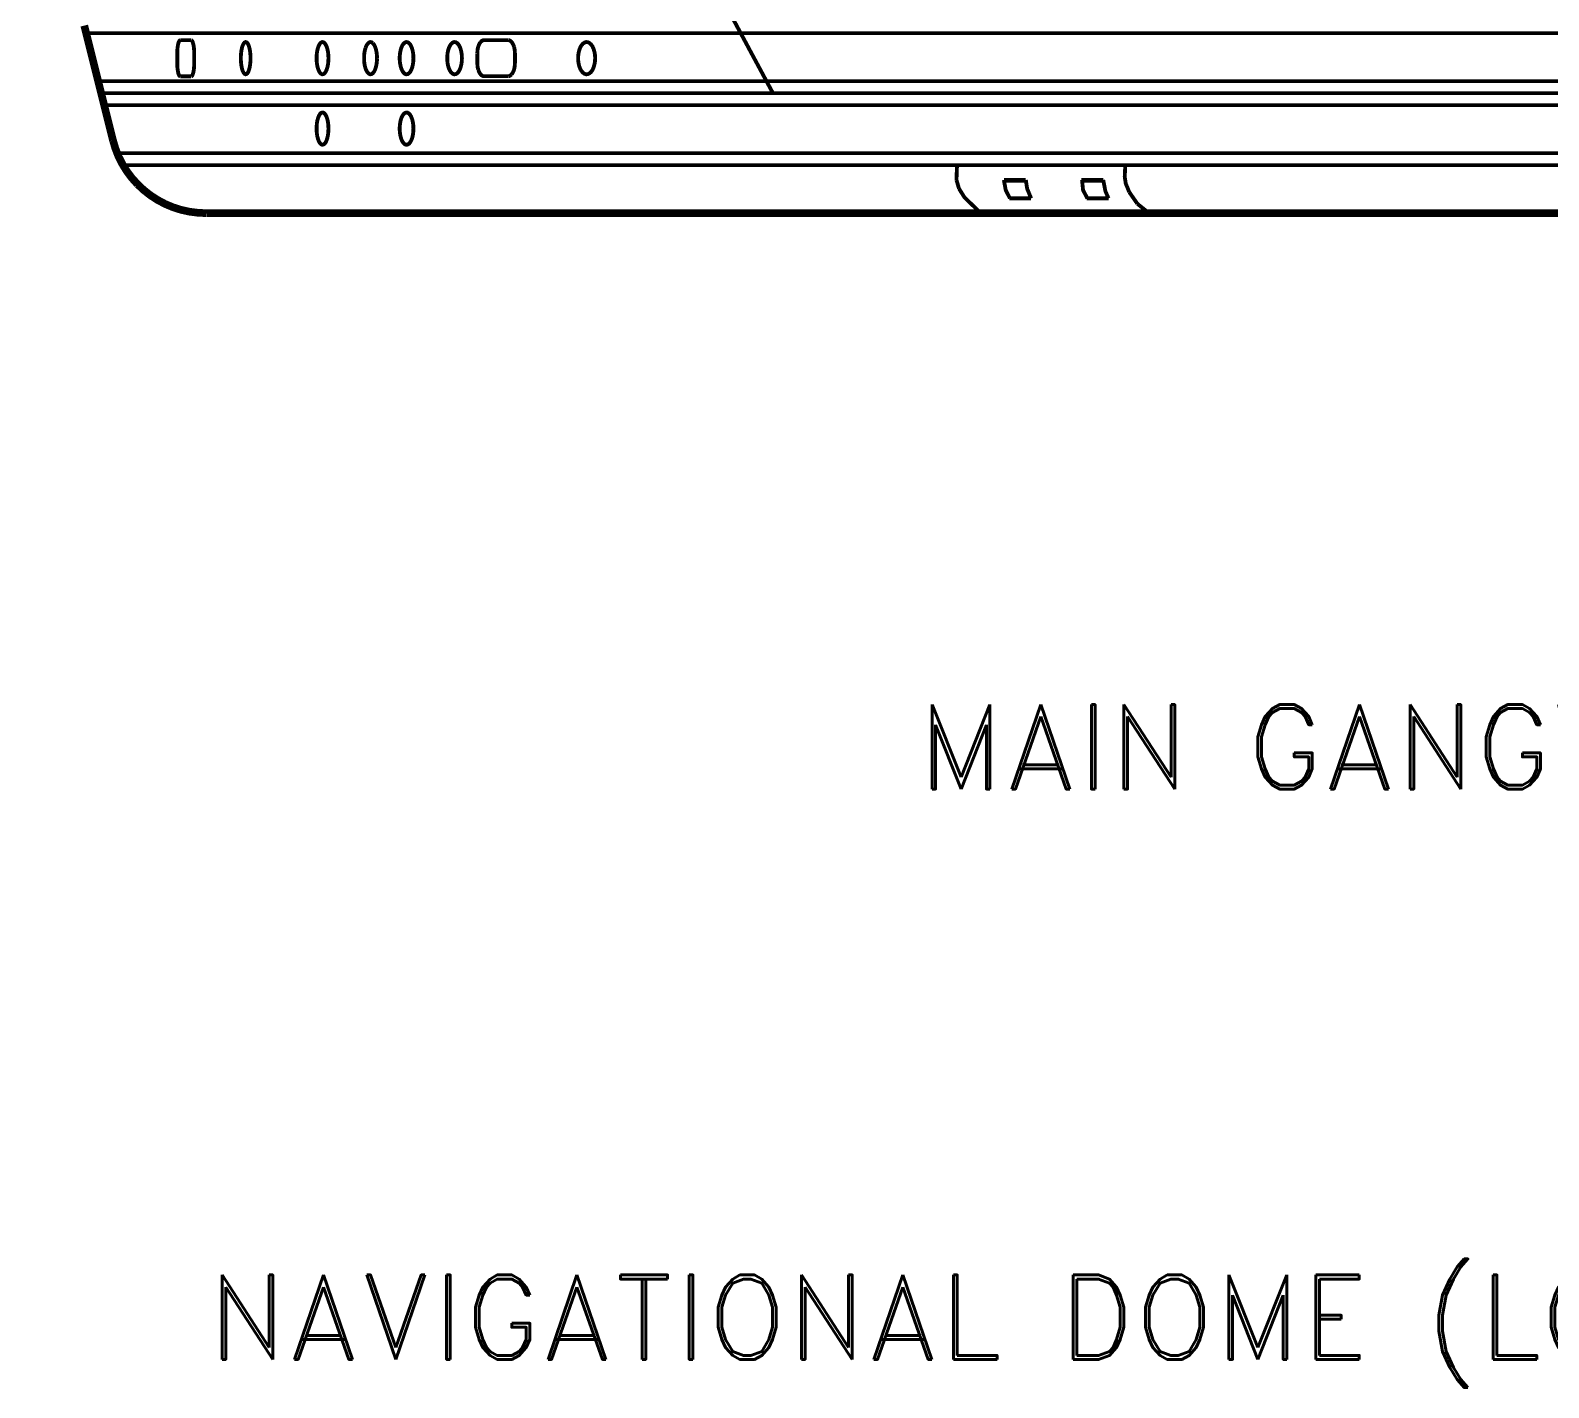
# Model space of a CAD drawing. Extents: x 0.8 to 42.3, y -0.1 to 32.5.
# Drawn here: x 16.246 to 18.782, y 7.001 to 9.267 of the extents above; entities that cross this region are included whole.
import ezdxf

# ---------------------------------------------------------------- set-up
doc = ezdxf.new("R2010")
doc.units = 0
doc.layers.add('SIDE', color=7, linetype='CONTINUOUS')
doc.styles.add('ROMANS', font='ROMAND')

msp = doc.modelspace()

# ---------------------------------------------------------------- linework, layer by layer
at = {"layer": 'SIDE'}
for points, const_width in [([(17.4864, 9.1626), (16.2495, 11.4644)], 0.00641), ([(16.3363, 9.2754), (16.3843, 9.0837)], 0.0128), ([(16.3383, 9.2628), (27.289, 9.2628)], 0.00641), ([(16.4967, 9.251), (16.4958, 9.2507), (16.4949, 9.2497), (16.4941, 9.2481), (16.4934, 9.2459), (16.4928, 9.2432), (16.4923, 9.2401), (16.4919, 9.2367), (16.4916, 9.233), (16.4916, 9.2292), (16.4916, 9.2125)], 0.00641), ([(16.5148, 9.251), (16.4967, 9.251)], 0.00641), ([(16.5199, 9.2292), (16.5198, 9.233), (16.5196, 9.2367), (16.5192, 9.2401), (16.5187, 9.2432), (16.518, 9.2459), (16.5173, 9.2481), (16.5165, 9.2497), (16.5157, 9.2507), (16.5148, 9.251)], 0.00641), ([(16.5199, 9.2125), (16.5199, 9.2292)], 0.00641), ([(16.614, 9.2211), (16.6138, 9.2265), (16.6133, 9.2317), (16.6125, 9.2364), (16.6114, 9.2406), (16.6102, 9.2439), (16.6087, 9.2463), (16.6071, 9.2477), (16.6055, 9.248), (16.6038, 9.2471), (16.6023, 9.2452), (16.6009, 9.2424), (16.5997, 9.2386), (16.5988, 9.2341), (16.5981, 9.2291), (16.5978, 9.2238), (16.5978, 9.2183), (16.5981, 9.213), (16.5988, 9.208), (16.5997, 9.2035), (16.6009, 9.1998), (16.6023, 9.1969), (16.6038, 9.195), (16.6055, 9.1941), (16.6071, 9.1944), (16.6087, 9.1958), (16.6102, 9.1982), (16.6114, 9.2015), (16.6125, 9.2057), (16.6133, 9.2104), (16.6138, 9.2156), (16.614, 9.2211)], 0.00641), ([(16.7441, 9.2211), (16.7439, 9.2265), (16.7433, 9.2317), (16.7423, 9.2364), (16.741, 9.2406), (16.7394, 9.2439), (16.7376, 9.2463), (16.7357, 9.2477), (16.7337, 9.248), (16.7317, 9.2471), (16.7298, 9.2452), (16.7281, 9.2424), (16.7267, 9.2386), (16.7255, 9.2341), (16.7247, 9.2291), (16.7243, 9.2238), (16.7243, 9.2183), (16.7247, 9.213), (16.7255, 9.208), (16.7267, 9.2035), (16.7281, 9.1998), (16.7298, 9.1969), (16.7317, 9.195), (16.7337, 9.1941), (16.7357, 9.1944), (16.7376, 9.1958), (16.7394, 9.1982), (16.741, 9.2015), (16.7423, 9.2057), (16.7433, 9.2104), (16.7439, 9.2156), (16.7441, 9.2211)], 0.00641), ([(16.8061, 9.2386), (16.8049, 9.2341), (16.804, 9.2291), (16.8036, 9.2238), (16.8036, 9.2183), (16.804, 9.213), (16.8049, 9.208), (16.8061, 9.2035), (16.8077, 9.1998), (16.8096, 9.1969), (16.8116, 9.195), (16.8138, 9.1941), (16.816, 9.1944), (16.8181, 9.1958), (16.8201, 9.1982), (16.8218, 9.2015), (16.8232, 9.2057), (16.8243, 9.2104), (16.825, 9.2156), (16.8252, 9.2211)], 0.00641), ([(16.8061, 9.2386), (16.8077, 9.2424), (16.8096, 9.2452), (16.8116, 9.2471), (16.8138, 9.248), (16.816, 9.2477), (16.8181, 9.2463)], 0.00641), ([(16.8181, 9.2463), (16.8201, 9.2439), (16.8218, 9.2406), (16.8232, 9.2364), (16.8243, 9.2317), (16.825, 9.2265), (16.8252, 9.2211)], 0.00641), ([(16.886, 9.2211), (16.8858, 9.2265), (16.8851, 9.2317), (16.884, 9.2364), (16.8824, 9.2406), (16.8806, 9.2439), (16.8785, 9.2463), (16.8763, 9.2477), (16.8739, 9.248), (16.8716, 9.2471), (16.8695, 9.2452), (16.8675, 9.2424), (16.8658, 9.2386), (16.8645, 9.2341), (16.8636, 9.2291), (16.8631, 9.2238), (16.8631, 9.2183), (16.8636, 9.213), (16.8645, 9.208), (16.8658, 9.2035), (16.8675, 9.1998), (16.8695, 9.1969), (16.8716, 9.195), (16.8739, 9.1941), (16.8763, 9.1944), (16.8785, 9.1958), (16.8806, 9.1982), (16.8824, 9.2015), (16.884, 9.2057), (16.8851, 9.2104), (16.8858, 9.2156), (16.886, 9.2211)], 0.00641), ([(16.967, 9.2211), (16.9668, 9.2265), (16.966, 9.2317), (16.9648, 9.2364), (16.9632, 9.2406), (16.9612, 9.2439), (16.959, 9.2463), (16.9566, 9.2477), (16.9541, 9.248), (16.9516, 9.2471), (16.9493, 9.2452), (16.9472, 9.2424), (16.9454, 9.2386), (16.9439, 9.2341), (16.943, 9.2291), (16.9425, 9.2238), (16.9425, 9.2183), (16.943, 9.213), (16.9439, 9.208), (16.9454, 9.2035), (16.9472, 9.1998), (16.9493, 9.1969), (16.9516, 9.195), (16.9541, 9.1941), (16.9566, 9.1944), (16.959, 9.1958), (16.9612, 9.1982), (16.9632, 9.2015), (16.9648, 9.2057), (16.966, 9.2104), (16.9668, 9.2156), (16.967, 9.2211)], 0.00641), ([(16.9984, 9.2483), (16.9968, 9.2461), (16.9954, 9.2434), (16.9943, 9.2403), (16.9934, 9.2369), (16.9929, 9.2332), (16.9928, 9.2294)], 0.00641), ([(16.9928, 9.2127), (16.9928, 9.2294)], 0.00641), ([(16.9984, 9.2483), (17.0002, 9.2499), (17.0021, 9.2509), (17.0041, 9.2512)], 0.00641), ([(17.0442, 9.2512), (17.0041, 9.2512)], 0.00641), ([(17.054, 9.2403), (17.0528, 9.2434), (17.0514, 9.2461), (17.0498, 9.2483), (17.048, 9.2499), (17.0461, 9.2509), (17.0442, 9.2512)], 0.00641), ([(17.054, 9.2403), (17.0548, 9.2369), (17.0553, 9.2332), (17.0555, 9.2294), (17.0555, 9.2127)], 0.00641), ([(17.1895, 9.2211), (17.1892, 9.2265), (17.1883, 9.2317), (17.1869, 9.2364), (17.1851, 9.2406), (17.1828, 9.2439), (17.1802, 9.2463), (17.1774, 9.2477), (17.1746, 9.248), (17.1717, 9.2471), (17.169, 9.2452), (17.1665, 9.2424), (17.1645, 9.2386), (17.1628, 9.2341), (17.1617, 9.2291), (17.1611, 9.2238), (17.1611, 9.2183), (17.1617, 9.213), (17.1628, 9.208), (17.1645, 9.2035), (17.1665, 9.1998), (17.169, 9.1969), (17.1717, 9.195), (17.1746, 9.1941), (17.1774, 9.1944), (17.1802, 9.1958), (17.1828, 9.1982), (17.1851, 9.2015), (17.1869, 9.2057), (17.1883, 9.2104), (17.1892, 9.2156), (17.1895, 9.2211)], 0.00641), ([(16.4916, 9.2125), (16.4916, 9.2087), (16.4919, 9.2051), (16.4923, 9.2016), (16.4928, 9.1985), (16.4934, 9.1958), (16.4941, 9.1936), (16.4949, 9.192), (16.4958, 9.1911), (16.4967, 9.1907)], 0.00641), ([(16.5148, 9.1907), (16.5157, 9.1911), (16.5165, 9.192), (16.5173, 9.1936), (16.518, 9.1958), (16.5187, 9.1985), (16.5192, 9.2016), (16.5196, 9.2051), (16.5198, 9.2087), (16.5199, 9.2125)], 0.00641), ([(16.9943, 9.2018), (16.9934, 9.2053), (16.9929, 9.2089), (16.9928, 9.2127)], 0.00641), ([(16.9943, 9.2018), (16.9954, 9.1987), (16.9968, 9.196), (16.9984, 9.1938), (17.0002, 9.1922), (17.0021, 9.1912), (17.0041, 9.1909)], 0.00641), ([(17.0498, 9.1938), (17.0514, 9.196), (17.0528, 9.1987), (17.054, 9.2018), (17.0548, 9.2053), (17.0553, 9.2089), (17.0555, 9.2127)], 0.00641), ([(16.3583, 9.1827), (21.5856, 9.1827)], 0.00641), ([(16.5148, 9.1907), (16.4967, 9.1907)], 0.00641), ([(17.0041, 9.1909), (17.0442, 9.1909)], 0.00641), ([(17.0498, 9.1938), (17.048, 9.1922), (17.0461, 9.1912), (17.0442, 9.1909)], 0.00641), ([(21.5856, 9.1626), (16.3633, 9.1626)], 0.00641), ([(21.5856, 9.1426), (16.3683, 9.1426)], 0.00641), ([(16.7441, 9.1034), (16.7439, 9.1088), (16.7433, 9.114), (16.7423, 9.1188), (16.741, 9.1229), (16.7394, 9.1263), (16.7376, 9.1287), (16.7357, 9.13), (16.7337, 9.1303), (16.7317, 9.1295), (16.7298, 9.1276), (16.7281, 9.1247), (16.7267, 9.121), (16.7255, 9.1165), (16.7247, 9.1115), (16.7243, 9.1061), (16.7243, 9.1007), (16.7247, 9.0953), (16.7255, 9.0903), (16.7267, 9.0859), (16.7281, 9.0821), (16.7298, 9.0792), (16.7317, 9.0773), (16.7337, 9.0765), (16.7357, 9.0768), (16.7376, 9.0781), (16.7394, 9.0805), (16.741, 9.0839), (16.7423, 9.088), (16.7433, 9.0928), (16.7439, 9.098), (16.7441, 9.1034)], 0.00641), ([(16.886, 9.1034), (16.8858, 9.1088), (16.8851, 9.114), (16.884, 9.1188), (16.8824, 9.1229), (16.8806, 9.1263), (16.8785, 9.1287), (16.8763, 9.13), (16.8739, 9.1303), (16.8716, 9.1295), (16.8695, 9.1276), (16.8675, 9.1247), (16.8658, 9.121), (16.8645, 9.1165), (16.8636, 9.1115), (16.8631, 9.1061), (16.8631, 9.1007), (16.8636, 9.0953), (16.8645, 9.0903), (16.8658, 9.0859), (16.8675, 9.0821), (16.8695, 9.0792), (16.8716, 9.0773), (16.8739, 9.0765), (16.8763, 9.0768), (16.8785, 9.0781), (16.8806, 9.0805), (16.8824, 9.0839), (16.884, 9.088), (16.8851, 9.0928), (16.8858, 9.098), (16.886, 9.1034)], 0.00641), ([(16.4253, 9.0104), (16.4159, 9.0209), (16.4074, 9.0322), (16.3999, 9.0443), (16.3935, 9.0569), (16.3883, 9.0701), (16.3843, 9.0837)], 0.0128), ([(16.3896, 9.0624), (27.2969, 9.0624)], 0.00641), ([(27.3, 9.0424), (16.401, 9.0424)], 0.00641), ([(17.7929, 9.0177), (17.7938, 9.0424)], 0.00641), ([(18.0815, 8.9973), (18.0756, 9.0117), (18.0739, 9.0228), (18.0748, 9.0424)], 0.00641), ([(16.4253, 9.0104), (16.4357, 9.0007), (16.4468, 8.992), (16.4587, 8.9843), (16.4713, 8.9776), (16.4843, 8.9721), (16.4978, 8.9678), (16.5117, 8.9647), (16.5257, 8.9629), (16.5399, 8.9622)], 0.0128), ([(17.7971, 9.0032), (17.7929, 9.0177)], 0.00641), ([(17.8336, 8.9622), (17.8064, 8.9884), (17.7971, 9.0032)], 0.00641), ([(17.872, 9.0177), (17.8752, 9.0007), (17.8822, 8.9869)], 0.00641), ([(17.9087, 9.0177), (17.872, 9.0177)], 0.00641), ([(17.9087, 9.0165), (17.872, 9.0165)], 0.00641), ([(17.9176, 8.9869), (17.9109, 9.0032), (17.9087, 9.0177)], 0.00641), ([(18.0013, 9.0177), (18.0379, 9.0177)], 0.00641), ([(18.0013, 9.0165), (18.0379, 9.0165)], 0.00641), ([(18.0026, 9.0177), (18.0043, 9.0007), (18.0115, 8.9869)], 0.00641), ([(18.0468, 8.9869), (18.0416, 8.999), (18.0379, 9.0177)], 0.00641), ([(17.8809, 8.9869), (17.9176, 8.9869)], 0.00641), ([(18.0468, 8.9869), (18.0102, 8.9869)], 0.00641), ([(18.0951, 8.9778), (18.0815, 8.9973)], 0.00641), ([(18.1145, 8.9622), (18.0951, 8.9778)], 0.00641), ([(16.5399, 8.9622), (19.0429, 8.9622)], 0.0128)]:
    msp.add_lwpolyline(points, dxfattribs=dict(at, const_width=const_width))

# ---------------------------------------------------------------- texts
at = {"layer": 'SIDE', "style": 'ROMANS'}
for s, p in [('MAIN GANGWAY HATCH', (17.7279, 8.0004)), ('NAVIGATIONAL DOME (LOWER)', (16.5422, 7.0478))]:
    msp.add_text(s, height=0.14113, dxfattribs=at).set_placement(p)

doc.saveas('drawing.dxf')
